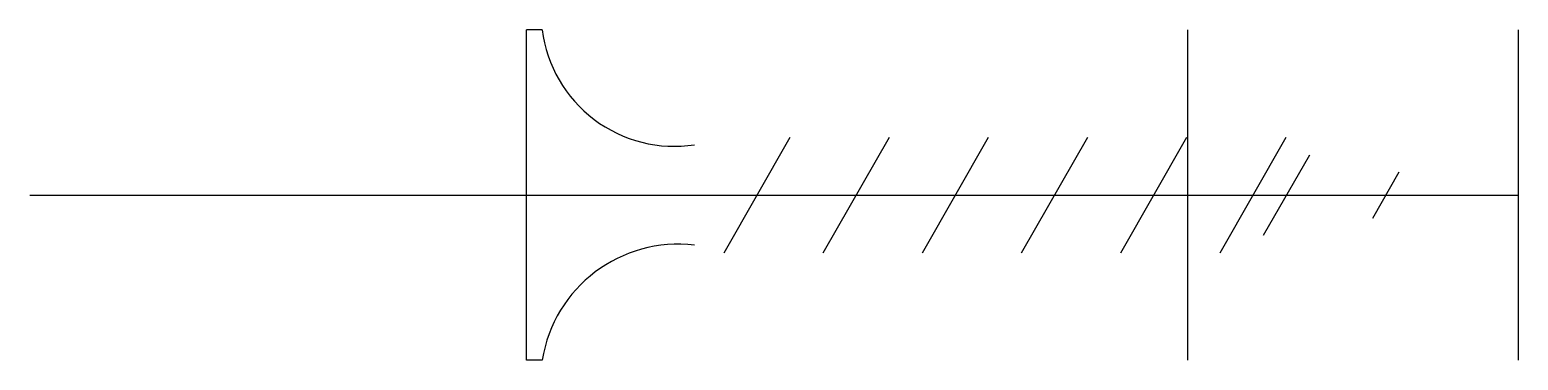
# Model space of a CAD drawing. Extents: x -15 to 30, y -5 to 5.
import ezdxf

# ---------------------------------------------------------------- set-up
doc = ezdxf.new("R2010")
doc.units = 0
doc.layers.get('0').update_dxf_attribs({"linetype": 'CONTINUOUS'})

msp = doc.modelspace()

# ---------------------------------------------------------------- linework, layer by layer
at = {"linetype": 'CONTINUOUS'}
for p, q in [((0, -5), (0, 5)), ((0, -5), (0, 5)), ((0.48, 5), (0, 5)), ((20, 5), (20, -5)), ((30, 5), (30, -5)), ((5.98, -1.75), (7.98, 1.75)), ((8.98, -1.75), (10.98, 1.75)), ((8.98, -1.75), (10.98, 1.75)), ((11.98, -1.75), (13.98, 1.75)), ((14.98, -1.75), (16.98, 1.75)), ((17.98, -1.75), (19.98, 1.75)), ((20.98, -1.75), (22.98, 1.75)), ((22.3, -1.22), (23.7, 1.22)), ((25.6, -0.7), (26.4, 0.7)), ((-15.02, 0), (30, 0)), ((-15.02, 0), (30, 0)), ((0.48, -5), (0, -5))]:
    msp.add_line(p, q, dxfattribs=at)
for centre, radius, start, end in [((4.478, 5.503), 4.03, 187.1747, 278.7284), ((4.589, -5.65), 4.16, 83.0822, 171.0147)]:
    msp.add_arc(centre, radius, start, end, dxfattribs=at)

doc.saveas('drawing.dxf')
